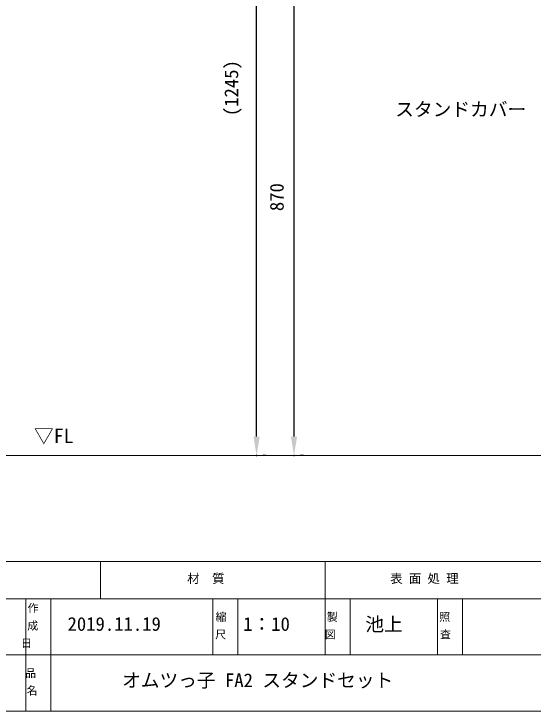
# Model space of a CAD drawing. Units: millimetres, scale not verified. Extents: x -203 to 203, y -143 to 143.
# Drawn here: x 58.1 to 141.3, y -138 to -26.2 of the extents above; entities that cross this region are included whole.
import ezdxf
from ezdxf.enums import TextEntityAlignment as Align

# ---------------------------------------------------------------- set-up
doc = ezdxf.new("R2010")
doc.units = ezdxf.units.MM
doc.header["$LTSCALE"] = 0.5
doc.header["$PDMODE"] = 32
doc.header["$PDSIZE"] = 0.1
for name, color, linetype, lineweight in [('0-1_DIMENSION_LINES$03_LINES', 7, 'Continuous', 18), ('0-3_DIMENSION_LINES$02_DIMENSI', 1, 'Continuous', 25), ('0-7_図面_FORMAT$01_WAKU$OUT_LINE', 6, 'Continuous', 18), ('0-8_図面_FORMAT$03_TEXT', 7, 'Continuous', 18), ('0-9_図面_FORMAT$01_WAKU$SUB_LINE', 7, 'Continuous', 18)]:
    doc.layers.add(name, color=color, linetype=linetype, lineweight=lineweight)
doc.layers.add('0-4_DEFPOINTS', color=7, linetype='Continuous')
doc.styles.add('ＭＳ ゴシック', font='')
doc.styles.get('ＭＳ ゴシック').set_extended_font_data('MS Gothic')

# ---------------------------------------------------------------- blocks, each defined once
blk = doc.blocks.new('_X51')
at = {"layer": '0-8_図面_FORMAT$03_TEXT', "style": 'ＭＳ ゴシック'}
for s, p in [('作', (3760.616, 1694.93)), ('成', (3760.504, 1689.308)), ('日', (3758.488, 1683.685))]:
    blk.add_text(s, height=2.566, dxfattribs=at).set_placement(p, align=Align.BOTTOM_LEFT)
blk = doc.blocks.new('_X54')
at = {"layer": '0-8_図面_FORMAT$03_TEXT', "style": 'ＭＳ ゴシック'}
for s, p in [('品', (3759.814, 1674.119)), ('名', (3760.273, 1668.496))]:
    blk.add_text(s, height=2.566, dxfattribs=at).set_placement(p, align=Align.BOTTOM_LEFT)
blk = doc.blocks.new('_X55')
at = {"layer": '0-8_図面_FORMAT$03_TEXT', "style": 'ＭＳ ゴシック'}
for s, p in [('縮', (3820.847, 1692.119)), ('尺', (3820.735, 1686.496))]:
    blk.add_text(s, height=2.566, dxfattribs=at).set_placement(p, align=Align.BOTTOM_LEFT)
blk = doc.blocks.new('_X56')
at = {"layer": '0-8_図面_FORMAT$03_TEXT', "style": 'ＭＳ ゴシック'}
for s, p in [('製', (3856.504, 1692.119)), ('図', (3855.867, 1686.496))]:
    blk.add_text(s, height=2.566, dxfattribs=at).set_placement(p, align=Align.BOTTOM_LEFT)
blk = doc.blocks.new('_X57')
at = {"layer": '0-8_図面_FORMAT$03_TEXT', "style": 'ＭＳ ゴシック'}
for s, p in [('照', (3892.556, 1692.119)), ('査', (3892.787, 1686.496))]:
    blk.add_text(s, height=2.566, dxfattribs=at).set_placement(p, align=Align.BOTTOM_LEFT)
blk = doc.blocks.new('D16')
at = {"layer": '0-3_DIMENSION_LINES$02_DIMENSI', "color": 7}
for p, q in [((3834, 1752), (3834, 1988.4)), ((3837, 1746), (3836, 1746))]:
    blk.add_line(p, q, dxfattribs=at)
blk.add_solid([(3833, 1752), (3835, 1752), (3834, 1746)], dxfattribs=at)
at = {"layer": '0-4_DEFPOINTS'}
blk.add_point((3834, 1746), dxfattribs=at)
at = {"layer": '0-3_DIMENSION_LINES$02_DIMENSI', "color": 7, "style": 'ＭＳ ゴシック'}
blk.add_text('(1245)', height=4.399, rotation=90, dxfattribs=at).set_placement((3829.429, 1854.771), align=Align.BOTTOM_LEFT)
blk = doc.blocks.new('D21')
at = {"layer": '0-3_DIMENSION_LINES$02_DIMENSI', "color": 7}
for p, q in [((3881.894, 1919.76), (3844, 1919.76)), ((3846, 1752), (3846, 1913.76)), ((3849, 1746), (3848, 1746))]:
    blk.add_line(p, q, dxfattribs=at)
for points in [[(3847, 1913.76), (3845, 1913.76), (3846, 1919.76)], [(3845, 1752), (3847, 1752), (3846, 1746)]]:
    blk.add_solid(points, dxfattribs=at)
at = {"layer": '0-4_DEFPOINTS'}
for p in [(3846, 1919.76), (3884.894, 1919.76), (3846, 1746)]:
    blk.add_point(p, dxfattribs=at)
at = {"layer": '0-3_DIMENSION_LINES$02_DIMENSI', "color": 7, "style": 'ＭＳ ゴシック'}
blk.add_text('870', height=4.399, rotation=90, dxfattribs=at).set_placement((3844, 1824.309), align=Align.BOTTOM_LEFT)

msp = doc.modelspace()

# ---------------------------------------------------------------- linework, layer by layer
at = {"layer": '0-1_DIMENSION_LINES$03_LINES'}
msp.add_line((-37, -97), (183, -97), dxfattribs=at)
at = {"layer": '0-7_図面_FORMAT$01_WAKU$OUT_LINE'}
for p, q in [((198, -114), (-198, -114)), ((198, -120), (-78, -120))]:
    msp.add_line(p, q, dxfattribs=at)
msp.add_lwpolyline([(-198, -138), (198, -138), (198, 138), (-198, 138)], close=True, dxfattribs=at)
at = {"layer": '0-9_図面_FORMAT$01_WAKU$SUB_LINE'}
for p, q in [((72, -114), (72, -120)), ((108, -129), (108, -114)), ((60, -138), (60, -120)), ((64, -138), (64, -120)), ((90, -129), (90, -120)), ((94, -129), (94, -120)), ((112, -129), (112, -120)), ((126, -120), (126, -129)), ((130, -120), (130, -129)), ((12, -129), (144, -129))]:
    msp.add_line(p, q, dxfattribs=at)

# ---------------------------------------------------------------- block references
at = {"layer": '0-3_DIMENSION_LINES$02_DIMENSI', "xscale": 0.5, "yscale": 0.5}
for name in ['D16', 'D21']:
    msp.add_blockref(name, (-1820, -970), dxfattribs=at)
at = {"layer": '0-8_図面_FORMAT$03_TEXT', "xscale": 0.5, "yscale": 0.5}
for name in ['_X51', '_X55', '_X56', '_X57', '_X54']:
    msp.add_blockref(name, (-1820, -970), dxfattribs=at)

# ---------------------------------------------------------------- texts
at = {"layer": '0-3_DIMENSION_LINES$02_DIMENSI', "color": 7, "style": 'ＭＳ ゴシック'}
for s, height, p in [('スタンドカバー', 2.199, (119.2229, -43.2785)), ('▽FL', 2.328, (61.3158, -95.733))]:
    msp.add_text(s, height=height, dxfattribs=at).set_placement(p, align=Align.BOTTOM_LEFT)
at = {"layer": '0-8_図面_FORMAT$03_TEXT', "style": 'ＭＳ ゴシック'}
for s, height, p in [('材\u3000質', 1.466, (85.873, -117.9133)), ('表 面 処 理', 1.466, (118.403, -117.9133)), ('池上', 2.199, (114.4277, -125.8459)), ('2019.11.19', 2.199, (66.6992, -125.7936)), ('1：10', 2.199, (94.8488, -125.8023)), ('オムツっ子 FA2 スタンドセット', 2.199, (75.4376, -134.8198))]:
    msp.add_text(s, height=height, dxfattribs=at).set_placement(p, align=Align.BOTTOM_LEFT)

doc.saveas('drawing.dxf')
